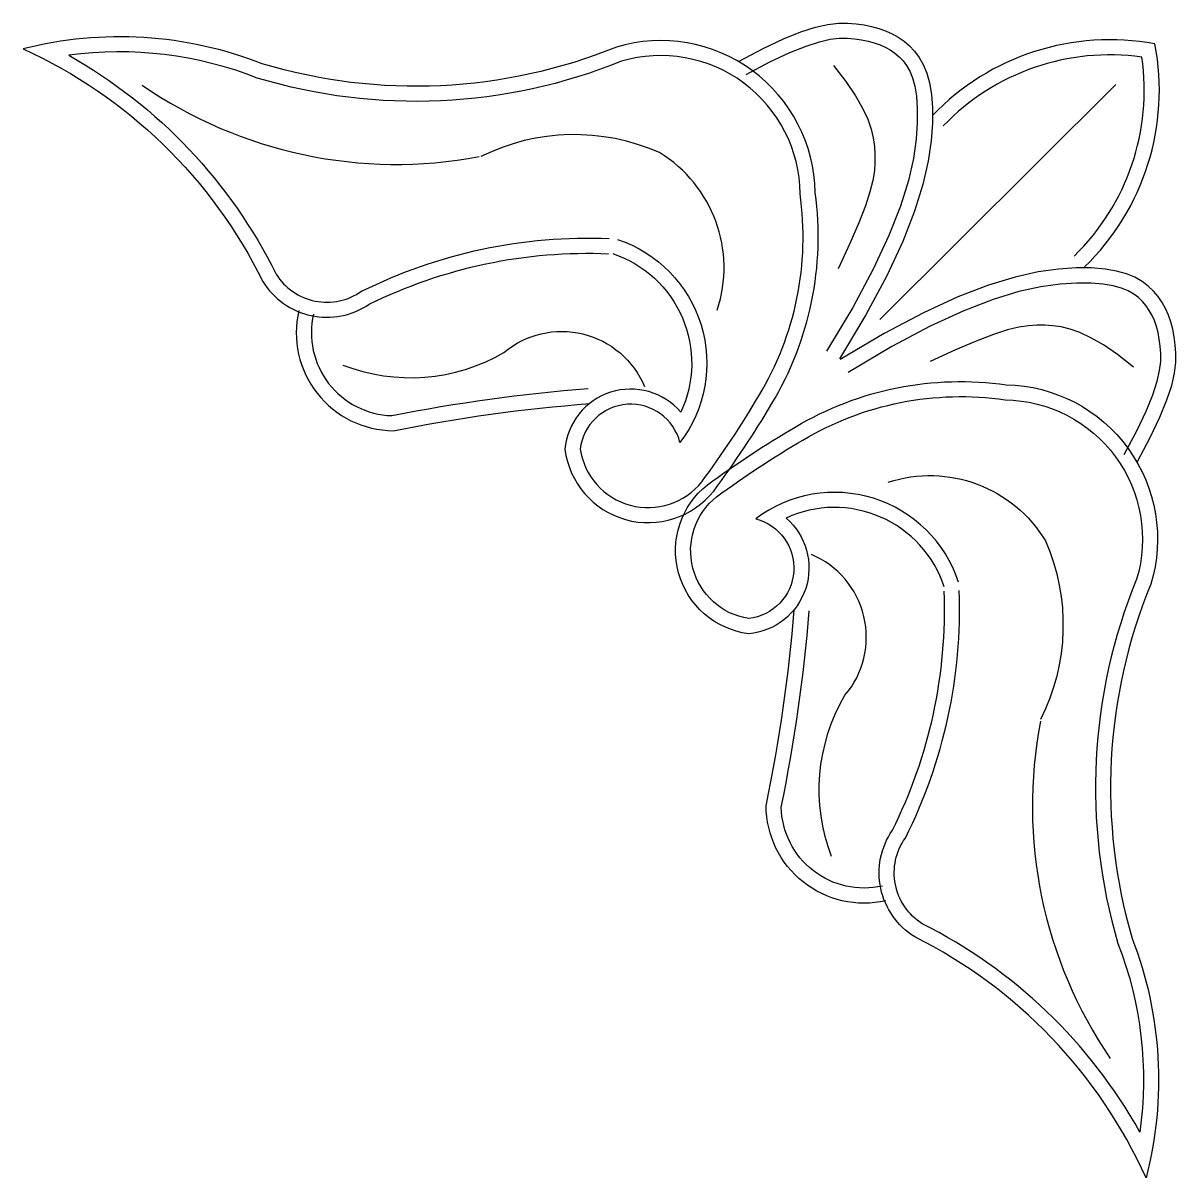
# Model space of a CAD drawing. Extents: x 187 to 487, y -116 to 185.
import ezdxf

# ---------------------------------------------------------------- set-up
doc = ezdxf.new("R2010")
doc.units = 0
doc.header["$LTSCALE"] = 10
doc.header["$MEASUREMENT"] = 0
doc.layers.add('3', color=3, linetype='CONTINUOUS')
doc.layers.add('4', color=4, linetype='CONTINUOUS')

msp = doc.modelspace()

# ---------------------------------------------------------------- linework, layer by layer
at = {"layer": '3'}
msp.add_line((471.37, 168.76), (409.85, 107.55), dxfattribs=at)
for points in [[(375.11, 171.36), (381.29, 174.63), (386.42, 177.05), (390.67, 178.76), (394.16, 179.88), (396.99, 180.51), (399.34, 180.78), (401.37, 180.8), (403.27, 180.65), (405.12, 180.39), (406.85, 180.04), (408.46, 179.61), (409.95, 179.08), (411.32, 178.46), (412.6, 177.74), (413.79, 176.9), (414.91, 175.95), (415.93, 174.87), (416.85, 173.65), (417.66, 172.21), (418.38, 170.46), (418.97, 168.3), (419.41, 165.68), (419.64, 162.53), (419.64, 158.8), (419.34, 154.48), (418.62, 149.5), (417.32, 143.75), (415.25, 137.1), (412.26, 129.44), (408.18, 120.68), (402.83, 110.71), (396.02, 99.38)], [(397.84, 173.68), (401.05, 169.5), (403.55, 165.82), (405.41, 162.59), (406.75, 159.72), (407.64, 157.15), (408.18, 154.82), (408.47, 152.65), (408.59, 150.57), (408.61, 148.51), (408.47, 146.31), (408.07, 143.79), (407.32, 140.81), (406.13, 137.17), (404.41, 132.73), (402.06, 127.32), (399, 120.75)], [(473.49, 72.48), (476.78, 78.64), (479.23, 83.76), (480.97, 88.01), (482.1, 91.49), (482.74, 94.32), (483.03, 96.66), (483.05, 98.69), (482.91, 100.6), (482.66, 102.45), (482.33, 104.18), (481.9, 105.79), (481.38, 107.28), (480.77, 108.66), (480.05, 109.94), (479.22, 111.14), (478.27, 112.26), (477.2, 113.29), (475.99, 114.21), (474.55, 115.03), (472.8, 115.76), (470.65, 116.37), (468.03, 116.81), (464.88, 117.06), (461.15, 117.08), (456.83, 116.81), (451.85, 116.11), (446.09, 114.83), (439.42, 112.8), (431.75, 109.85), (422.97, 105.81), (412.98, 100.51), (401.61, 93.76)], [(475.92, 95.21), (471.76, 98.44), (468.09, 100.95), (464.86, 102.83), (462, 104.18), (459.44, 105.09), (457.11, 105.64), (454.94, 105.94), (452.87, 106.07), (450.8, 106.11), (448.6, 105.97), (446.08, 105.59), (443.09, 104.85), (439.46, 103.68), (435.01, 101.98), (429.58, 99.66), (423, 96.63)]]:
    msp.add_lwpolyline(points, dxfattribs=at)
for points in [[(341.63, 128.44, -0.513885), (357.86, 75.54, 0.830983), (331.86, 73.86, 0.653739), (363.53, 65.33, 0.026461), (378.41, 87.73, 0.172151), (389.13, 140.31, 0.498366), (342.62, 174.78, -0.170721), (247.81, 170.42, 0.128168), (198.75, 176.35, -0.150159), (252.68, 119.41, 0.429324), (274.95, 114.93, -0.126441), (339.45, 128.64, -0.126441)], [(460.46, 124.08, 0.240856), (478.12, 175.89, 0.240852), (426.4, 157.95, 0.240852)], [(367.53, 110, 0.349606), (352.51, 151.01, 0.223945), (306.01, 149.97)], [(262.43, 109.01, 0.473805), (282.84, 82.56, -0.030127), (333.98, 89.61, -0.030127)], [(270.05, 95.73, 0.228637), (312.03, 99.01, -0.506314), (348.63, 90.1)], [(430.39, 39.23, 0.513885), (377.58, 55.72, -0.830983), (375.77, 29.73, -0.653739), (367.4, 61.44, -0.026461), (389.87, 76.21, -0.172151), (442.5, 86.67, -0.498366), (476.74, 39.98, 0.170721), (471.89, -54.81, -0.128168), (477.58, -103.89, 0.150159), (420.91, -49.68, -0.429324), (416.54, -27.39, 0.126441), (430.58, 37.04, 0.126441)], [(412.09, 65.22, -0.349606), (453.01, 49.99, -0.223945), (451.74, 3.49)], [(397.32, -32.19, -0.228637), (400.82, 9.77, 0.506314), (392.09, 46.42)], [(410.56, -39.88, -0.473805), (384.22, -19.33, 0.030127), (391.52, 31.77, 0.030127)]]:
    msp.add_lwpolyline(points, format="xyb", dxfattribs=at)
for centre, start, end in [((283.98, 264.23), 235.3476, 280.6936), ((565.89, -19.12), 169.0155, 214.3615)]:
    msp.add_arc(centre, 116.28, start, end, dxfattribs=at)
at = {"layer": '4'}
for points in [[(373.27, 174.83), (379.53, 178.14), (384.84, 180.65), (389.34, 182.46), (393.13, 183.67), (396.34, 184.39), (399.09, 184.7), (401.51, 184.73), (403.7, 184.55), (405.77, 184.26), (407.75, 183.87), (409.63, 183.36), (411.41, 182.73), (413.1, 181.97), (414.7, 181.06), (416.2, 180.01), (417.62, 178.8), (418.93, 177.41), (420.14, 175.8), (421.2, 173.93), (422.1, 171.73), (422.81, 169.15), (423.31, 166.15), (423.57, 162.67), (423.57, 158.66), (423.25, 154.06), (422.49, 148.79), (421.11, 142.73), (418.96, 135.8), (415.87, 127.89), (411.69, 118.92), (406.25, 108.77), (399.38, 97.36)], [(476.95, 70.63), (480.29, 76.87), (482.82, 82.17), (484.65, 86.66), (485.89, 90.44), (486.62, 93.65), (486.95, 96.4), (486.98, 98.81), (486.82, 101.01), (486.54, 103.08), (486.16, 105.06), (485.66, 106.94), (485.04, 108.73), (484.28, 110.42), (483.39, 112.03), (482.34, 113.53), (481.14, 114.95), (479.76, 116.28), (478.16, 117.49), (476.28, 118.56), (474.09, 119.48), (471.52, 120.2), (468.52, 120.71), (465.04, 120.99), (461.03, 121.01), (456.43, 120.71), (451.15, 119.98), (445.09, 118.63), (438.15, 116.52), (430.23, 113.47), (421.23, 109.33), (411.05, 103.94), (399.6, 97.13)]]:
    msp.add_lwpolyline(points, dxfattribs=at)
for points in [[(340.38, 124.72, -0.447822), (358.08, 83.44, 0.664646), (327.91, 73.8, 0.663563), (366.64, 62.93, 0.026511), (381.78, 85.71, 0.171319), (393.06, 140.6, 0.497866), (341.32, 178.49, -0.170766), (249.1, 174.13, 0.156856), (186.82, 178.03, -0.172755), (249.24, 117.5, 0.427729), (276.94, 111.54, -0.125889), (339.28, 124.71)], [(463.19, 121.26, 0.252862), (481.52, 179.32, 0.252859), (423.57, 160.67, 0.252859)], [(258.6, 109.89, 0.479388), (283.19, 78.63, -0.030377), (334.28, 85.69)], [(426.67, 38, 0.447822), (385.48, 55.9, -0.664646), (375.68, 25.78, -0.663563), (365.02, 64.56, -0.026511), (387.87, 79.59, -0.171319), (442.82, 90.59, -0.497866), (480.44, 38.66, 0.170766), (475.61, -53.54, -0.156856), (479.2, -115.84, 0.172755), (418.98, -53.11, -0.427729), (413.16, -25.37, 0.125889), (426.66, 36.9)], [(411.43, -43.71, -0.479388), (380.28, -18.96, 0.030377), (387.61, 32.09)]]:
    msp.add_lwpolyline(points, format="xyb", dxfattribs=at)

doc.saveas('drawing.dxf')
